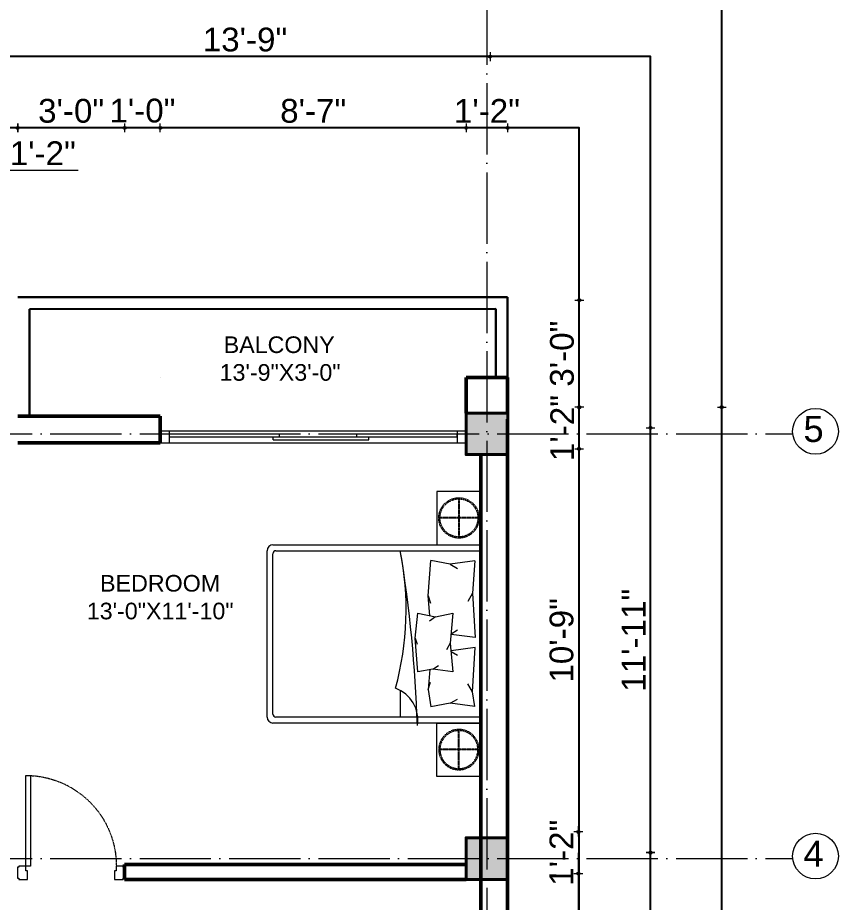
# Model space of a CAD drawing. Header units: inches. Extents: x -71 to 2682309, y -3332 to 801571.
# Drawn here: x 2651804.2 to 2652080.5, y 787867.5 to 788165.4 of the extents above; entities that cross this region are included whole.
import ezdxf

# ---------------------------------------------------------------- set-up
doc = ezdxf.new("R2010")
doc.units = ezdxf.units.IN
doc.header["$MEASUREMENT"] = 0
doc.header["$PDMODE"] = 99
for name, pattern in [('ACAD_ISO03W100', [30, 12, -18]), ('ACAD_ISO04W100', [30, 24, -3, 0, -3]), ('x_8th Floor Plan-final$0$HIDDEN2', [0.1875, 0.125, -0.0625])]:
    doc.linetypes.add(name, pattern=pattern)
for name, color, linetype, lineweight in [('CENTER  LINE RA', 10, 'ACAD_ISO04W100', 18), ('CONC. OUTLINE RA', 150, 'Continuous', 40), ('DIM RA', 4, 'Continuous', 15), ('DOOR-WIN RA', 3, 'Continuous', 20), ('ELE1 RA', 1, 'Continuous', 30), ('Furniture', 22, 'Continuous', 13), ('Hatch', 254, 'Continuous', 9), ('HATCH RA', 8, 'Continuous', 9), ('TEXT RA', 254, 'Continuous', 20), ('WALL RA', 42, 'Continuous', 50)]:
    doc.layers.add(name, color=color, linetype=linetype, lineweight=lineweight)
doc.layers.add('HACTH', color=7, linetype='Continuous')
doc.layers.add('lettring', color=7, linetype='Continuous')
doc.styles.add('DIM 8', font='arial.ttf', dxfattribs={"height": 8})
doc.styles.get("Standard").update_dxf_attribs({"font": 'arial.ttf'})
doc.dimstyles.new('Copy of DIM 8', dxfattribs={"dimtxt": 8, "dimasz": 1, "dimexe": 6, "dimexo": 18, "dimgap": 1.6875, "dimtad": 1, "dimdec": 0, "dimzin": 3, "dimdsep": 46, "dimlunit": 4, "dimtxsty": 'DIM 8', "dimblk": 'dot 2', "dimcen": 0.09375, "dimse1": 1, "dimse2": 1, "dimclrd": 1, "dimclre": 1, "dimclrt": 256, "dimadec": 0, "dimazin": 0, "dimtfac": 0.75, "dimtdec": 0, "dimtix": 1, "dimtmove": 1, "dimatfit": 3, "dimldrblk": 'DOT', "dimfxl": 1, "dimtolj": 1, "dimtzin": 0, "dimlwd": 9, "dimlwe": 9, "dimarcsym": 0})

# ---------------------------------------------------------------- blocks, each defined once
blk = doc.blocks.new('COLUMN')
at = {"layer": 'HACTH', "lineweight": 30, "transparency": 33554541}
h = blk.add_hatch(color=256, dxfattribs=at)
h.dxf.hatch_style = 1
h.paths.add_polyline_path([(2659104.19, 784576.38), (2659090.19, 784576.38), (2659090.19, 784562.38), (2659104.19, 784562.38)])
at = {"layer": 'CONC. OUTLINE RA'}
blk.add_lwpolyline([(2659090.19, 784576.38), (2659104.19, 784576.38), (2659104.19, 784562.38), (2659090.19, 784562.38)], close=True, dxfattribs=at)
blk = doc.blocks.new('A$C4D517B0C')
at = {"layer": 'Furniture'}
for points in [[(-4.34, 4.43), (-2.75, 4.43), (-2.75, 34.9), (-4.34, 34.9)], [(-36, 4), (-35.57, 4), (-35.57, 4.43), (-33.25, 4.43), (-33.25, 2.84), (-32.67, 2.84), (-32.67, -0.05), (-35.57, -0.05), (-35.57, 0.39), (-36, 0.39)], [(-3.33, 2.84), (-2.75, 2.84), (-2.75, 4.43), (-0.43, 4.43), (-0.43, 4), (0, 4), (0, 0.39), (-0.43, 0.39), (-0.43, -0.05), (-3.33, -0.05)]]:
    blk.add_lwpolyline(points, close=True, dxfattribs=at)
at = {"layer": 'Hatch', "linetype": 'ACAD_ISO03W100', "ltscale": 0.001}
blk.add_arc((-2.75, 4.43), 30.51, 92.9881, 180, dxfattribs=at)
blk = doc.blocks.new('x_8th Floor Plan-final$0$FP34')
at = {"layer": 'Hatch', "linetype": 'x_8th Floor Plan-final$0$HIDDEN2'}
for p, q in [((173.9, 215.9), (173.9, 381.5)), ((178.9, 215.9), (178.9, 381.5)), ((6.4, 214), (172.1, 214)), ((6.4, 209), (172.1, 209)), ((173.9, 41.5), (173.9, 207.2)), ((178.9, 41.5), (178.9, 207.2)), ((180.7, 214), (346.4, 214)), ((180.7, 209), (346.4, 209))]:
    blk.add_line(p, q, dxfattribs=at)
for radius in [170, 160, 5]:
    blk.add_circle((176.4, 211.5), radius, dxfattribs=at)
blk = doc.blocks.new('queen bed')
at = {"layer": 'Furniture'}
for p, q in [((-70, 33), (0, 33)), ((0, -27), (0, 33)), ((-72, -25), (-72, 31)), ((-70, -24), (-70, 30)), ((-69, 31), (0, 31)), ((-17.78, 15.84), (-16.81, 27.68)), ((-10.33, 26.52), (-16.81, 27.68)), ((-2.07, 27.63), (-10.33, 26.52)), ((-2.07, 27.63), (-2.83, 16.69)), ((-10.33, 26.52), (-7.9, 25.06)), ((-17.78, 15.84), (-16.97, 13.41)), ((-17.24, 9.17), (-17.78, 15.84)), ((-2.83, 16.69), (-4.45, 13.94)), ((-2.83, 16.69), (-1.95, 1.76)), ((-22.12, 1.53), (-21.22, 9.94)), ((-21.22, 9.94), (-15.25, 8.78)), ((-15.25, 8.78), (-9.42, 9.94)), ((-9.42, 9.94), (-10.33, -0.16)), ((-15.25, 8.78), (-17.33, 7.35)), ((-10.04, 3.06), (-7.9, 4.34)), ((-21.22, -9.74), (-22.12, 1.53)), ((-22.12, 1.53), (-21.47, -0.42)), ((-1.95, 1.76), (-10.06, 2.85)), ((-10.33, -0.16), (-11.63, -2.36)), ((-10.33, -0.16), (-9.42, -9.74)), ((-1.95, -1.61), (-10.06, -2.7)), ((-10.04, -2.91), (-7.9, -4.19)), ((-2.83, -16.54), (-1.95, -1.61)), ((-16.16, -8.83), (-21.22, -9.74)), ((-16.16, -8.83), (-14.22, -7.67)), ((-9.42, -9.74), (-16.16, -8.83)), ((-17.24, -9.01), (-17.78, -15.68)), ((-17.78, -15.68), (-16.97, -13.25)), ((-2.83, -16.54), (-4.45, -13.79)), ((-27.15, -16.03), (-27.15, -25)), ((-17.78, -15.68), (-16.81, -21.53)), ((-2.07, -21.47), (-2.83, -16.54)), ((-10.33, -20.36), (-16.81, -21.53)), ((-10.33, -20.36), (-7.9, -18.91)), ((-2.07, -21.47), (-10.33, -20.36)), ((0, -25), (-69, -25)), ((0, -27), (-70, -27))]:
    blk.add_line(p, q, dxfattribs=at)
at = {"layer": 'Furniture', "elevation": 0}
for points in [[(-14.8, 33), (0, 33), (0, 51), (-14.8, 51)], [(-14.8, -27), (0, -27), (0, -45), (-14.8, -45)]]:
    blk.add_lwpolyline(points, close=True, dxfattribs=at)
at = {"layer": 'Furniture'}
for centre, radius, start, end in [((-70, 31), 2, 90, 180), ((-69, 30), 1, 90, 180), ((-124.86, 11.21), 99.7, 344.574, 11.4495), ((-476.45, -42.67), 455.31, 1.8681, 9.3116), ((-32.53, -25.96), 11.3, 350.4683, 70.4807), ((-70, -25), 2, 180, 270), ((-69, -24), 1, 180, 270)]:
    blk.add_arc(centre, radius, start, end, dxfattribs=at)
at = {"layer": 'Furniture', "xscale": 0.04000015660943467, "yscale": 0.04000015660943467, "zscale": 0.04000015660943467, "rotation": 180}
blk.add_blockref('x_8th Floor Plan-final$0$FP34', (-0.34, 50.51), dxfattribs=at)
at = {"layer": 'Furniture', "xscale": -0.04000015660943469, "yscale": 0.04000015660943469, "zscale": 0.04000015660943467}
blk.add_blockref('x_8th Floor Plan-final$0$FP34', (-0.34, -44.41), dxfattribs=at)
blk = doc.blocks.new('dot1')
at = {"layer": 'Hatch'}
h = blk.add_hatch(color=256, dxfattribs=at)
edge = h.paths.add_edge_path()
edge.add_arc((0, 0), 1, 0, 360)
for p, q in [((3, 0), (-3, 0)), ((0, 3), (0, -3))]:
    blk.add_line(p, q, dxfattribs=at)
blk.add_circle((0, 0), 1, dxfattribs=at)
blk = doc.blocks.new('dot 2')
at = {"layer": 'Hatch', "xscale": 0.5, "yscale": 0.5, "zscale": 0.5}
blk.add_blockref('dot1', (0, 0), dxfattribs=at)
blk = doc.blocks.new('*D173')
at = {"layer": 'Defpoints', "color": 0, "transparency": 16777216}
for p in [(2651969.06, 788034.24), (2651969.17, 788020.27), (2651993.25, 788020.22)]:
    blk.add_point(p, dxfattribs=at)
at = {"layer": 'lettring', "color": 1, "lineweight": 9, "transparency": 16777216}
for p, q in [((2651993.28, 788034.19), (2651993.25, 788020.22)), ((2651993.28, 788035.19), (2651993.28, 788036.19)), ((2651993.25, 788019.22), (2651993.25, 788018.22))]:
    blk.add_line(p, q, dxfattribs=at)
for p, rotation in [((2651993.28, 788034.19), 269.8893011416861), ((2651993.25, 788020.22), 89.88930114168616)]:
    blk.add_blockref('dot 2', p, dxfattribs=dict(at, rotation=rotation))
at = {"layer": 'lettring', "transparency": 16777216, "insert": (2651987.56, 788027.22), "char_height": 8, "attachment_point": 5, "rotation": 89.8893, "style": 'DIM 8'}
blk.add_mtext('\\A1;1\'-2"', dxfattribs=at)
blk = doc.blocks.new('_Dot')
at = {"color": 0, "linetype": 'ByBlock', "lineweight": -2}
blk.add_line((-0.5, 0), (-1, 0), dxfattribs=at)
at = {"color": 0, "linetype": 'ByBlock', "const_width": 0.5}
blk.add_lwpolyline([(-0.25, 0, 1), (0.25, 0, 1)], format="xyb", close=True, dxfattribs=at)
blk = doc.blocks.new('*D175')
at = {"layer": 'Defpoints', "color": 0, "transparency": 16777216}
for p in [(2651969.17, 788020.27), (2651969.17, 787891.27), (2651993, 787891.22)]:
    blk.add_point(p, dxfattribs=at)
at = {"layer": 'lettring', "color": 1, "lineweight": 9, "transparency": 16777216}
blk.add_line((2651993.25, 788019.22), (2651993, 787892.22), dxfattribs=at)
for p, rotation in [((2651993.25, 788020.22), 89.88930114168615), ((2651993, 787891.22), 269.8893011416861)]:
    blk.add_blockref('dot 2', p, dxfattribs=dict(at, rotation=rotation))
at = {"layer": 'lettring', "transparency": 16777216, "insert": (2651987.35, 787955.73), "char_height": 8, "attachment_point": 5, "rotation": 89.8893, "style": 'DIM 8'}
blk.add_mtext('\\A1;10\'-9"', dxfattribs=at)
blk = doc.blocks.new('*D176')
at = {"layer": 'Defpoints', "color": 0, "transparency": 16777216}
for p in [(2651969.17, 787891.27), (2651969.17, 787877.27), (2651992.97, 787877.22)]:
    blk.add_point(p, dxfattribs=at)
at = {"layer": 'lettring', "color": 1, "lineweight": 9, "transparency": 16777216}
for p, q in [((2651993, 787891.22), (2651992.97, 787877.22)), ((2651993, 787892.22), (2651993, 787893.22)), ((2651992.97, 787876.22), (2651992.97, 787875.22))]:
    blk.add_line(p, q, dxfattribs=at)
for p, rotation in [((2651993, 787891.22), 269.8893011416861), ((2651992.97, 787877.22), 89.88930114168616)]:
    blk.add_blockref('dot 2', p, dxfattribs=dict(at, rotation=rotation))
at = {"layer": 'lettring', "transparency": 16777216, "insert": (2651987.28, 787884.23), "char_height": 8, "attachment_point": 5, "rotation": 89.8893, "style": 'DIM 8'}
blk.add_mtext('\\A1;1\'-2"', dxfattribs=at)
blk = doc.blocks.new('*D177')
at = {"layer": 'Defpoints', "color": 0, "transparency": 16777216}
for p in [(2651969.17, 787877.27), (2651969.17, 787735.27), (2651992.7, 787735.22)]:
    blk.add_point(p, dxfattribs=at)
at = {"layer": 'lettring', "color": 1, "lineweight": 9, "transparency": 16777216}
blk.add_line((2651992.97, 787876.22), (2651992.7, 787736.22), dxfattribs=at)
for p, rotation in [((2651992.97, 787877.22), 89.88930114168615), ((2651992.7, 787735.22), 269.8893011416861)]:
    blk.add_blockref('dot 2', p, dxfattribs=dict(at, rotation=rotation))
at = {"layer": 'lettring', "transparency": 16777216, "insert": (2651987.07, 787806.23), "char_height": 8, "attachment_point": 5, "rotation": 89.8893, "style": 'DIM 8'}
blk.add_mtext('\\A1;11\'-10"', dxfattribs=at)
blk = doc.blocks.new('*D180')
at = {"layer": 'Defpoints', "color": 0, "transparency": 16777216}
for p in [(2651969.17, 788070.24), (2651993.28, 788070.24), (2651969.17, 788034.27)]:
    blk.add_point(p, dxfattribs=at)
at = {"layer": 'lettring', "color": 1, "lineweight": 9, "transparency": 16777216}
blk.add_line((2651993.28, 788035.27), (2651993.28, 788069.24), dxfattribs=at)
for p, rotation in [((2651993.28, 788070.24), 90), ((2651993.28, 788034.27), 270)]:
    blk.add_blockref('dot 2', p, dxfattribs=dict(at, rotation=rotation))
at = {"layer": 'lettring', "transparency": 16777216, "insert": (2651987.5, 788052.25), "char_height": 8, "attachment_point": 5, "rotation": 90, "style": 'DIM 8'}
blk.add_mtext('\\A1;3\'-0"', dxfattribs=at)
blk = doc.blocks.new('*D182')
at = {"layer": 'Defpoints', "color": 0, "transparency": 16777216}
for p in [(2651962.17, 787884.27), (2652017.28, 787884.27), (2651962.17, 787728.27)]:
    blk.add_point(p, dxfattribs=at)
at = {"layer": 'lettring', "color": 1, "lineweight": 9, "transparency": 16777216}
blk.add_line((2652017.28, 787729.27), (2652017.28, 787883.27), dxfattribs=at)
for p, rotation in [((2652017.28, 787884.27), 90), ((2652017.28, 787728.27), 270)]:
    blk.add_blockref('dot 2', p, dxfattribs=dict(at, rotation=rotation))
at = {"layer": 'lettring', "transparency": 16777216, "insert": (2652011.5, 787806.27), "char_height": 8, "attachment_point": 5, "rotation": 90, "style": 'DIM 8'}
blk.add_mtext('\\A1;13\'-0"', dxfattribs=at)
blk = doc.blocks.new('*D184')
at = {"layer": 'Defpoints', "color": 0, "transparency": 16777216}
for p in [(2651969.06, 788034.24), (2651968.97, 787447.89), (2652041.28, 787447.89)]:
    blk.add_point(p, dxfattribs=at)
at = {"layer": 'lettring', "color": 1, "lineweight": 9, "transparency": 16777216}
blk.add_line((2652041.28, 788033.24), (2652041.28, 787448.89), dxfattribs=at)
for p, rotation in [((2652041.28, 788034.24), 90), ((2652041.28, 787447.89), 270)]:
    blk.add_blockref('dot 2', p, dxfattribs=dict(at, rotation=rotation))
at = {"layer": 'lettring', "transparency": 16777216, "insert": (2652035.51, 787741.06), "char_height": 8, "attachment_point": 5, "rotation": 90, "style": 'DIM 8'}
blk.add_mtext('\\A1;48\'-10"', dxfattribs=at)
blk = doc.blocks.new('GRID')
at = {"layer": 'CENTER  LINE RA'}
for p, q in [((2650707.03, 788203.56), (2650707.03, 787311.89)), ((2650289.13, 788025.27), (2650810.03, 788025.27)), ((2650289.13, 787882.27), (2650810.03, 787882.27))]:
    blk.add_line(p, q, dxfattribs=at)
at = {"layer": 'DOOR-WIN RA'}
for centre in [(2650817.68, 788026.09), (2650817.68, 787883.09)]:
    blk.add_circle(centre, 7.69, dxfattribs=at)
at = {"layer": 'TEXT RA', "char_height": 8.76, "attachment_point": 1}
for s, insert in [('5', (2650813.62, 788031.27)), ('4', (2650813.62, 787888.27))]:
    blk.add_mtext_dynamic_manual_height_columns(s, width=8.7644, gutter_width=43.82, heights=[0], dxfattribs=dict(at, insert=insert))
blk = doc.blocks.new('*D275')
at = {"layer": 'Defpoints', "color": 0, "transparency": 16777216}
for p in [(2651804.21, 788128.27), (2651790.17, 788032.28), (2651804.21, 788032.28)]:
    blk.add_point(p, dxfattribs=at)
at = {"layer": 'lettring', "color": 1, "lineweight": 9, "transparency": 16777216}
for p, q in [((2651791.17, 788128.27), (2651803.21, 788128.27)), ((2651797.19, 788128.27), (2651800.72, 788114.04)), ((2651800.72, 788114.04), (2651824.6, 788114.04))]:
    blk.add_line(p, q, dxfattribs=at)
at = {"layer": 'lettring', "color": 1, "lineweight": 9, "transparency": 16777216, "rotation": 180}
blk.add_blockref('dot 2', (2651790.17, 788128.27), dxfattribs=at)
at = {"layer": 'lettring', "color": 1, "lineweight": 9, "transparency": 16777216}
blk.add_blockref('dot 2', (2651804.21, 788128.27), dxfattribs=at)
at = {"layer": 'lettring', "transparency": 16777216, "insert": (2651812.66, 788119.74), "char_height": 8, "attachment_point": 5, "style": 'DIM 8'}
blk.add_mtext('\\A1;1\'-2"', dxfattribs=at)
blk = doc.blocks.new('*D277')
at = {"layer": 'Defpoints', "color": 0, "transparency": 16777216}
for p in [(2651852.21, 788128.27), (2651852.21, 788044.25), (2651840.21, 788031.25)]:
    blk.add_point(p, dxfattribs=at)
at = {"layer": 'lettring', "color": 1, "lineweight": 9, "transparency": 16777216}
for p, q in [((2651839.21, 788128.27), (2651838.21, 788128.27)), ((2651840.21, 788128.27), (2651852.21, 788128.27)), ((2651853.21, 788128.27), (2651854.21, 788128.27))]:
    blk.add_line(p, q, dxfattribs=at)
blk.add_blockref('dot 2', (2651840.21, 788128.27), dxfattribs=at)
at = {"layer": 'lettring', "color": 1, "lineweight": 9, "transparency": 16777216, "rotation": 180}
blk.add_blockref('dot 2', (2651852.21, 788128.27), dxfattribs=at)
at = {"layer": 'lettring', "transparency": 16777216, "insert": (2651846.21, 788134.04), "char_height": 8, "attachment_point": 5, "style": 'DIM 8'}
blk.add_mtext('\\A1;1\'-0"', dxfattribs=at)
blk = doc.blocks.new('*D279')
at = {"layer": 'Defpoints', "color": 0, "transparency": 16777216}
for p in [(2651969.21, 788128.27), (2651969.21, 788032.27), (2651955.21, 788026.25)]:
    blk.add_point(p, dxfattribs=at)
at = {"layer": 'lettring', "color": 1, "lineweight": 9, "transparency": 16777216}
for p, q in [((2651954.21, 788128.27), (2651953.21, 788128.27)), ((2651955.21, 788128.27), (2651969.21, 788128.27)), ((2651970.21, 788128.27), (2651971.21, 788128.27))]:
    blk.add_line(p, q, dxfattribs=at)
blk.add_blockref('dot 2', (2651955.21, 788128.27), dxfattribs=at)
at = {"layer": 'lettring', "color": 1, "lineweight": 9, "transparency": 16777216, "rotation": 180}
blk.add_blockref('dot 2', (2651969.21, 788128.27), dxfattribs=at)
at = {"layer": 'lettring', "transparency": 16777216, "insert": (2651962.21, 788133.97), "char_height": 8, "attachment_point": 5, "style": 'DIM 8'}
blk.add_mtext('\\A1;1\'-2"', dxfattribs=at)

msp = doc.modelspace()

# ---------------------------------------------------------------- linework, layer by layer
at = {"layer": 'Defpoints'}
for points in [[(2651568.75, 787339.47), (2652041.28, 787373.9), (2652041.28, 788176.27), (2651568.75, 788176.27)], [(2651592.75, 787363.47), (2652017.28, 787397.9), (2652017.28, 788152.27), (2651592.75, 788152.27)], [(2651616.75, 787387.47), (2651993.28, 787421.9), (2651993.28, 788128.27), (2651616.75, 788128.27)]]:
    msp.add_lwpolyline(points, close=True, dxfattribs=at)
at = {"layer": 'DOOR-WIN RA'}
for p, q in [((2651852.21, 788026.25), (2651955.21, 788026.25)), ((2651855.21, 788026.25), (2651855.21, 788022.25)), ((2651855.21, 788025.25), (2651892.36, 788025.25)), ((2651892.36, 788024.25), (2651892.36, 788025.25)), ((2651918.31, 788025.25), (2651952.21, 788025.25)), ((2651918.31, 788025.25), (2651918.31, 788024.25)), ((2651952.21, 788026.25), (2651952.21, 788022.25)), ((2651952.21, 788024.25), (2651952.21, 788025.25)), ((2651852.21, 788022.25), (2651955.21, 788022.25)), ((2651855.21, 788024.25), (2651952.21, 788024.25)), ((2651890.25, 788023.25), (2651890.25, 788024.25)), ((2651890.25, 788023.25), (2651922.41, 788023.25)), ((2651890.25, 788023.25), (2651890.25, 788023.25)), ((2651922.41, 788023.25), (2651922.41, 788024.25))]:
    msp.add_line(p, q, dxfattribs=at)
at = {"layer": 'ELE1 RA'}
for p, q in [((2651804.21, 788071.28), (2651969.17, 788071.3)), ((2651969.17, 788071.3), (2651969.17, 788044.25)), ((2651808.21, 788067.28), (2651965.17, 788067.3)), ((2651808.21, 788031.25), (2651808.21, 788067.28)), ((2651965.17, 788067.3), (2651965.17, 788044.25))]:
    msp.add_line(p, q, dxfattribs=at)
at = {"layer": 'WALL RA'}
for p, q in [((2651852.21, 788044.25), (2651852.21, 788044.25)), ((2651955.21, 788032.27), (2651955.21, 788044.25)), ((2651969.17, 788044.25), (2651955.21, 788044.25)), ((2651969.17, 788032.27), (2651969.17, 788044.25)), ((2651804.21, 788031.25), (2651852.21, 788031.25)), ((2651852.21, 788022.25), (2651852.21, 788031.25)), ((2651969.17, 788030.24), (2651969.17, 787551.74)), ((2651804.21, 788022.25), (2651852.21, 788022.25)), ((2651960.17, 788018.27), (2651960.17, 787735.27)), ((2651840.17, 787880.27), (2651955.17, 787880.27)), ((2651840.17, 787875.27), (2651840.17, 787880.27)), ((2651840.17, 787875.27), (2651955.17, 787875.27))]:
    msp.add_line(p, q, dxfattribs=at)

# ---------------------------------------------------------------- block references
at = {"layer": 'DIM RA'}
msp.add_blockref('GRID', (1255.15, 0), dxfattribs=at)
at = {"layer": 'Furniture'}
msp.add_blockref('queen bed', (2651960.17, 787954.9), dxfattribs=at)
at = {"layer": 'HATCH RA', "lineweight": 30, "rotation": 270}
for p in [(1867392.83, 3447122.46), (1867392.8, 3446979.46)]:
    msp.add_blockref('COLUMN', p, dxfattribs=at)
at = {"layer": 'WALL RA', "xscale": -1, "rotation": 7.424413084322623e-08}
msp.add_blockref('A$C4D517B0C', (2651804.17, 787875.32), dxfattribs=at)

# ---------------------------------------------------------------- texts
at = {"layer": 'TEXT RA', "char_height": 5.6, "attachment_point": 1}
for s, insert in [('\\pi12.68265;BALCONY\\P\\pi11.30748;13\'-9"X3\'-0"', (2651860.89, 788058.07)), ('\\pi11.43163;BEDROOM\\P\\pi6.9566;13\'-0"X11\'-10"', (2651820.52, 787977.75))]:
    msp.add_mtext_dynamic_manual_height_columns(s, width=62.1206, gutter_width=35, heights=[0], dxfattribs=dict(at, insert=insert))

# ---------------------------------------------------------------- dimensions: what is measured, and where the dimension line sits
at = {"layer": 'lettring'}
for base, p1, p2 in [((2651970.24, 788176.27), (2651641.35, 788105.27), (2651970.24, 788105.27)), ((2651963.24, 788152.27), (2651798.24, 788152.27), (2651963.24, 788152.27)), ((2651840.21, 788128.27), (2651804.21, 788032.28), (2651840.21, 788031.25)), ((2651955.21, 788128.27), (2651852.21, 788044.25), (2651955.21, 788026.25))]:
    msp.add_linear_dim(base=base, p1=p1, p2=p2, dimstyle='Copy of DIM 8', dxfattribs=at).render()
for base, p1, p2, picture, middle in [((2651852.21, 788128.27), (2651840.21, 788031.25), (2651852.21, 788044.25), '*D277', (2651846.21, 788134.04)), ((2651969.21, 788128.27), (2651955.21, 788026.25), (2651969.21, 788032.27), '*D279', (2651962.21, 788133.97))]:
    dim = msp.add_linear_dim(base=base, p1=p1, p2=p2, dimstyle='Copy of DIM 8', dxfattribs=at)
    dim.commit()
    dim.dimension.update_dxf_attribs({"geometry": picture, "text_midpoint": middle})
dim = msp.add_linear_dim(base=(2651804.21, 788128.27), p1=(2651790.17, 788032.28), p2=(2651804.21, 788032.28), dimstyle='Copy of DIM 8', dxfattribs=at)
dim.commit()
dim.dimension.update_dxf_attribs({"geometry": '*D275', "text_midpoint": (2651802.4, 788114.04), "dimtype": 160})
for base, p1, p2, angle, picture, middle in [((2651993.28, 788070.24), (2651969.17, 788034.27), (2651969.17, 788070.24), 90, '*D180', (2651987.5, 788052.25)), ((2651993.25, 788020.22), (2651969.06, 788034.24), (2651969.17, 788020.27), 89.8893, '*D173', (2651987.56, 788027.22)), ((2652041.28, 787447.89), (2651969.06, 788034.24), (2651968.97, 787447.89), 90, '*D184', (2652035.51, 787741.06)), ((2651993, 787891.22), (2651969.17, 788020.27), (2651969.17, 787891.27), 89.8893, '*D175', (2651987.35, 787955.73)), ((2651992.97, 787877.22), (2651969.17, 787891.27), (2651969.17, 787877.27), 89.8893, '*D176', (2651987.28, 787884.23)), ((2652017.28, 787884.27), (2651962.17, 787728.27), (2651962.17, 787884.27), 90, '*D182', (2652011.5, 787806.27)), ((2651992.7, 787735.22), (2651969.17, 787877.27), (2651969.17, 787735.27), 89.8893, '*D177', (2651987.07, 787806.23))]:
    dim = msp.add_linear_dim(base=base, p1=p1, p2=p2, angle=angle, dimstyle='Copy of DIM 8', dxfattribs=at)
    dim.commit()
    dim.dimension.update_dxf_attribs({"geometry": picture, "text_midpoint": middle})
msp.add_linear_dim(base=(2652017.28, 788027.27), p1=(2651962.17, 787884.27), p2=(2651962.17, 788027.27), angle=90, dimstyle='Copy of DIM 8', dxfattribs=at).render()

doc.saveas('drawing.dxf')
